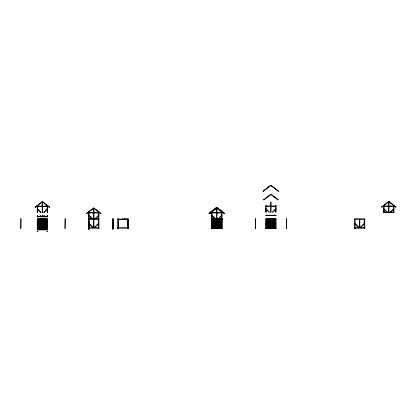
<?xml version="1.0" encoding="UTF-8"?>
<svg xmlns="http://www.w3.org/2000/svg" width="417" height="417" viewBox="0 0 417 417"><rect width="100%" height="100%" fill="white"/><g stroke="black" fill="none" stroke-linecap="round" stroke-linejoin="round"><path stroke-width="0.63" d="M216.605 207.635L216.84 207.332L224.539 213.29M224.32 213.577L224.549 213.275M270.664 185.601L270.899 185.299L278.598 191.257L278.379 191.539M43.071 202.068L42.643 201.609L41.716 202.068M44.207 202.938L44.697 203.319M45.834 204.194L46.323 204.57M47.455 205.445L47.945 205.821M49.081 206.696L49.571 207.077M94.45 208.391L93.517 207.932L93.09 208.391M95.582 209.261L96.072 209.642M97.208 210.517L97.698 210.893M98.834 211.768L99.324 212.144M100.455 213.019L100.945 213.4M217.518 208.391L217.09 207.932L216.157 208.391M218.649 209.261L219.139 209.642M220.275 210.517L220.765 210.893M221.901 211.768L222.391 212.144M223.522 213.019L224.012 213.4M271.576 194.656L270.643 194.197L270.216 194.656M272.708 195.531L273.198 195.907M274.334 196.782L274.824 197.158M275.96 198.033L276.45 198.414M277.581 199.284L278.071 199.665M389.483 201.937L389.056 201.479L388.123 201.937M390.62 202.813L391.11 203.194M392.241 204.064L392.731 204.445M393.867 205.315L394.357 205.696M395.493 206.571L395.983 206.947M47.142 208.938L43.827 212.253L44.265 212.253L47.142 209.376M43.9 226.457L44.765 225.592M46.068 224.289L46.933 223.423M44.014 226.926L44.848 226.092M46.099 224.841L46.933 224.007M95.201 218.576L98.516 215.261M95.639 218.576L98.516 215.698M98.308 223.423L93.976 227.755L93.976 219.196M94.56 227.755L98.308 224.007M218.268 218.576L221.583 215.261M218.706 218.576L221.583 215.698M221.375 223.423L217.043 227.755L217.043 219.196M217.627 227.755L221.375 224.007M275.642 208.839L272.327 212.149L272.765 212.149L275.642 209.277M272.4 226.457L273.271 225.592M274.568 224.289L275.434 223.423M272.52 226.926L273.354 226.092M274.6 224.841L275.434 224.007M364.177 223.423L359.845 227.755L359.845 219.196M360.429 227.755L364.177 224.007M390.234 212.149L393.549 208.839M390.672 212.149L393.549 209.277M42.206 201.687L35.049 207.207L35.236 207.452L37.233 205.909M37.441 205.753L42.185 202.094M93.58 208.01L86.423 213.53L86.611 213.775L88.612 212.232M88.816 212.076L93.564 208.417M209.042 213.29L216.757 207.348M209.11 213.379L216.809 207.421M216.647 208.01L209.49 213.53L209.678 213.775L211.68 212.232M211.883 212.076L216.632 208.417M263.32 191.539L263.091 191.236L270.8 185.299L271.034 185.601M263.101 191.257L270.815 185.315M263.169 191.34L270.868 185.383L278.54 191.325M270.706 194.275L263.549 199.795L263.737 200.04L270.69 194.682M388.613 201.562L381.456 207.077L381.649 207.322L383.645 205.784M383.854 205.623L388.597 201.964M388.597 202.141L389.009 202.141M42.185 202.245L42.602 202.245M265.738 205.962L276.054 205.962M383.645 205.962L393.961 205.962M37.233 206.061L47.554 206.061M265.738 206.582L276.054 206.582M383.645 206.582L393.961 206.582M37.233 206.681L47.554 206.681M93.564 208.568L93.976 208.568M216.632 208.568L217.043 208.568M265.738 208.839L266.046 208.839L266.046 212.149M276.054 208.839L275.746 208.839L275.746 212.149M383.645 208.839L383.953 208.839L383.953 212.149M393.961 208.839L393.653 208.839L393.653 212.149M37.233 208.938L37.546 208.938L37.546 212.253M47.554 208.938L47.241 208.938L47.314 212.503L47.554 205.753L47.142 205.753L47.142 212.253L47.554 212.253M265.738 209.277L266.046 209.277M275.746 209.277L276.054 209.277M383.645 209.277L383.953 209.277M393.653 209.277L393.961 209.277M37.233 209.376L37.546 209.376M47.241 209.376L47.554 209.376M383.645 212.149L388.597 212.175M389.009 212.175L393.961 212.149M88.612 212.383L98.928 212.383M211.68 212.383L221.995 212.383M384.057 212.383L388.597 212.383M389.009 212.383L393.549 212.383M37.295 212.503L37.467 212.243M88.612 213.004L98.928 213.004M211.68 213.004L221.995 213.004M88.586 214.797L88.899 214.797L88.92 218.576M37.295 215.276L37.473 215.537L37.306 215.276M47.314 215.276L47.329 215.537M88.612 215.261L88.92 215.261M98.928 215.261L98.62 215.261L98.62 218.576M211.68 215.261L211.987 215.261L211.987 218.576M221.995 215.261L221.688 215.261L221.688 218.576M266.15 215.412L270.69 215.412M271.102 215.412L275.642 215.412M88.612 215.698L88.92 215.698M98.62 215.698L98.928 215.698M211.68 215.698L211.987 215.698M221.688 215.698L221.995 215.698M37.645 216.418L42.185 216.418M42.602 216.418L47.142 216.418M37.233 216.522L47.554 216.522M37.233 216.83L47.554 216.83M88.612 218.576L93.564 218.576M93.976 218.576L98.928 218.576M89.024 218.779L93.564 218.779M93.976 218.779L98.516 218.779M212.091 218.779L216.632 218.779M217.043 218.779L221.583 218.779M88.644 218.821L88.555 229.136M88.612 218.883L98.928 218.883M211.68 218.883L221.995 218.883M267.672 218.883L265.738 218.883L265.738 228.584L276.054 228.584L276.054 218.883L274.767 218.883M117.688 219.092L128.295 219.092L128.295 228.584L127.383 228.584L127.383 228.172M88.612 219.196L98.928 219.196M211.68 219.196L221.995 219.196M265.738 219.196L267.672 219.196M274.767 219.196L276.054 219.196M354.476 219.196L364.797 219.196M117.98 219.295L128.295 219.295M37.853 219.504L37.233 219.504L37.233 228.172L37.546 228.172M88.612 219.504L89.228 219.504M98.928 219.504L98.308 219.504L98.308 227.755M117.688 219.504L128.295 219.504M211.68 219.504L212.295 219.504L212.295 227.755M221.995 219.504L221.375 219.504L221.375 227.755M265.738 219.504L266.354 219.504M276.054 219.504L275.434 219.504L275.434 227.755M354.476 219.504L355.096 219.504L355.096 227.755M364.797 219.504L364.177 219.504L364.177 227.755M88.644 220.437L88.331 220.437L88.383 229.246L88.899 229.246M37.233 223.835L37.546 223.835L37.546 224.419L37.233 224.419M47.241 223.835L47.554 223.835M88.612 223.835L88.92 223.835L88.92 224.419L88.612 224.419M98.62 223.835L98.928 223.835M211.68 223.835L211.987 223.835L211.987 224.419L211.68 224.419M265.738 223.835L266.046 223.835L266.046 224.419L265.738 224.419M275.746 223.835L276.054 223.835M354.476 223.835L354.789 223.835L354.789 224.419L354.476 224.419M47.241 224.419L47.554 224.419M98.62 224.419L98.928 224.419M275.746 224.419L276.054 224.419M37.233 227.755L37.853 227.755M47.554 227.755L46.933 227.755L46.933 219.504L47.554 219.504L47.554 228.172L47.241 228.172M88.612 227.755L98.928 227.755M117.688 227.755L128.295 227.755M211.68 227.755L221.995 227.755M265.738 227.755L267.672 227.755M274.767 227.755L276.054 227.755M354.476 227.755L364.797 227.755M88.612 228.172L98.928 228.172M117.688 228.172L128.295 228.172M211.68 228.172L221.995 228.172M265.738 228.172L267.672 228.172M274.767 228.172L276.054 228.172M354.476 228.172L364.797 228.172M88.612 228.584L89.228 228.584M88.331 229.105L88.644 229.105M388.993 201.562L396.15 207.077L395.962 207.322L393.961 205.784M389.009 201.964L393.757 205.623M270.821 185.398L278.53 191.34M271.086 194.275L278.243 199.795L278.05 200.04L271.102 194.682M216.772 207.421L224.471 213.379M217.028 208.01L224.184 213.53L223.992 213.775L221.995 212.232M217.043 208.417L221.787 212.076M93.961 208.01L101.117 213.53L100.924 213.775L98.928 212.232M93.976 208.417L98.72 212.076M42.581 201.687L49.738 207.207L49.55 207.452L47.554 205.909M42.602 202.094L47.345 205.753M384.057 208.839L387.372 212.149M384.057 209.277L386.934 212.149M355.096 223.423L359.428 227.755L359.428 219.196M355.096 224.007L358.844 227.755M266.15 208.839L269.465 212.149L269.028 212.149L266.15 209.277M267.224 224.289L268.089 225.159M267.188 224.841L268.022 225.675M212.091 215.261L215.407 218.576M212.091 215.698L214.969 218.576M212.295 223.423L216.632 227.755L216.632 219.196M212.295 224.007L216.048 227.755M89.024 215.261L92.339 218.576M89.024 215.698L91.902 218.576M89.228 223.423L93.564 227.755L93.564 219.196M89.228 224.007L92.981 227.755M37.645 208.938L40.96 212.253L40.522 212.253L37.645 209.376M38.718 224.289L39.589 225.159M38.687 224.841L39.521 225.675M386.992 202.813L386.502 203.194M385.365 204.064L384.875 204.445M383.739 205.315L383.249 205.696M382.118 206.571L381.628 206.947M269.08 195.531L268.59 195.907M267.459 196.782L266.969 197.158M265.832 198.033L265.342 198.414M264.206 199.284L263.716 199.665M216.976 207.635L216.741 207.332L209.032 213.275L209.261 213.577M215.021 209.261L214.531 209.642M213.4 210.517L212.91 210.893M211.773 211.768L211.283 212.144M210.147 213.019L209.657 213.4M91.954 209.261L91.464 209.642M90.333 210.517L89.843 210.893M88.706 211.768L88.216 212.144M87.08 213.019L86.59 213.4M40.579 202.938L40.089 203.319M38.953 204.194L38.463 204.57M37.332 205.445L36.842 205.821M35.706 206.696L35.216 207.077M393.549 212.482L393.549 205.649L393.961 205.649L393.961 212.482L383.645 212.482L383.645 205.623L384.057 205.649L384.057 212.482M389.009 212.482L389.009 201.807L388.597 201.807L388.597 212.482M364.385 219.196L364.385 219.504M364.177 228.172L364.177 228.584L364.797 228.584L364.797 218.883L354.476 218.883L354.476 228.584L355.096 228.584L355.096 228.172M354.888 219.196L354.888 219.504M275.642 215.208L275.642 215.516M275.642 228.584L275.642 218.576L266.15 218.576L266.15 228.584M275.434 228.172L275.434 228.584M275.022 218.576L275.022 228.584M274.959 218.576L274.959 228.584M273.656 218.576L273.656 228.584M273.594 218.576L273.594 228.584M272.973 218.576L272.973 228.584M272.911 218.576L272.911 228.584M272.291 218.576L272.291 228.584M272.228 218.576L272.228 228.584M271.608 218.576L271.545 228.584M270.862 218.576L270.925 228.584M270.242 218.576L270.242 228.584M270.18 218.576L270.18 228.584M269.564 218.576L269.564 228.584M269.497 218.576L269.497 228.584M268.882 218.576L268.882 228.584M268.814 218.576L268.814 228.584M268.199 218.576L268.199 228.584M268.131 218.576L268.131 228.584M267.516 218.576L267.516 228.584M267.448 218.576L267.448 228.584M266.833 218.576L266.771 228.584M266.354 228.172L266.354 228.584M266.15 215.208L266.15 215.516M221.995 228.584L221.995 212.076L221.583 212.076L221.583 228.584M221.375 228.172L221.375 228.584M220.963 218.576L220.901 228.584M220.28 218.576L220.218 228.584M219.597 218.576L219.597 228.584M219.535 218.576L219.535 228.584M218.915 218.576L218.915 228.584M218.852 218.576L218.852 228.584M218.232 218.576L218.232 228.584M218.169 218.576L218.169 228.584M217.549 218.576L217.549 228.584M217.486 218.576L217.486 228.584M217.043 218.883L217.043 208.255L216.632 208.255L216.632 218.883M216.866 218.576L216.866 228.584M216.804 218.576L216.804 228.584M216.121 218.576L216.183 228.584M215.438 218.576L215.5 228.584M214.823 218.576L214.823 228.584M214.755 218.576L214.755 228.584M214.14 218.576L214.14 228.584M214.072 218.576L214.072 228.584M213.457 218.576L213.457 228.584M213.389 218.576L213.389 228.584M212.774 218.576L212.774 228.584M212.706 218.576L212.706 228.584M212.295 228.172L212.295 228.584M212.091 228.584L212.091 212.076L211.68 212.076L211.68 228.584M128.003 228.584L128.003 218.68L127.383 218.68L127.383 219.092M127.675 228.172L127.675 228.584M127.383 219.504L127.383 227.755M126.231 219.092L126.231 218.68L125.819 218.68L125.819 219.092M124.631 219.092L124.631 218.68L124.214 218.68L124.214 219.092M123.036 219.295L123.051 218.68L122.64 218.68L122.64 219.092M118.595 219.504L118.595 227.755M118.595 228.172L118.595 228.584L117.688 228.584L117.688 218.68L118.303 218.68L118.303 219.092M118.303 219.504L118.303 227.755M118.303 228.172L118.303 228.584M117.98 228.172L117.98 228.584M98.62 219.504L98.62 228.172M98.516 218.883L98.516 212.076L98.928 212.076L98.928 228.584L98.308 228.584L98.308 228.172M98.516 219.196L98.516 219.504M93.976 218.883L93.976 208.255L93.564 208.255L93.564 218.883M89.228 218.821L89.228 229.136L88.461 229.136L88.493 218.821M89.024 218.883L89.024 212.076L88.612 212.076L88.586 229.246M89.024 219.196L89.024 219.504M89.082 220.885L89.082 229.136M47.481 212.243L47.481 212.503M47.481 215.276L47.481 215.537M47.329 212.243L47.329 212.503M47.142 216.209L47.142 216.522M47.142 216.83L47.554 217.142L47.554 216.209L42.602 216.209L42.602 216.522M46.522 218.576L46.459 228.584M45.776 218.576L45.776 228.584M45.156 218.576L45.156 228.584M45.093 218.576L45.093 228.584M44.473 218.576L44.473 228.584M44.41 218.576L44.41 228.584M44.129 212.243L44.129 212.503L43.957 212.243M43.79 218.576L43.79 228.584M43.728 218.576L43.728 228.584M43.107 218.576L43.107 228.584M43.045 218.576L43.045 228.584M42.477 212.55L42.477 212.811L42.31 212.55M42.425 218.576L42.425 228.584M42.362 218.576L42.362 228.584M42.185 216.522L42.185 216.209L37.233 216.209L37.233 217.142L37.645 216.83M41.742 218.576L41.742 228.584M41.059 218.576L41.059 228.584M40.84 212.243L40.657 212.503L40.673 212.243M40.376 218.576L40.376 228.584M40.313 218.576L40.313 228.584M39.693 218.576L39.693 228.584M39.631 218.576L39.631 228.584M39.01 218.576L39.01 228.584M38.948 218.576L38.948 228.584M38.328 218.576L38.328 228.584M38.265 218.576L38.265 228.584M37.645 216.209L37.645 216.522M37.295 212.243L37.306 212.503M271.102 194.52L270.69 194.833L271.102 194.52M42.602 201.932L42.185 201.932L42.185 212.561L42.602 212.561L42.602 201.932M271.102 202.141L270.69 202.141L270.69 212.462L271.102 212.462L271.102 202.141M266.15 205.649L265.738 205.649L265.738 212.149L266.15 212.149L266.15 205.649M276.054 205.649L275.642 205.649L275.642 212.149L276.054 212.149L276.054 205.649M37.645 205.753L37.233 205.753L37.233 212.253L37.645 212.253L37.645 205.753M270.69 215.208L265.738 215.208L265.738 215.516L270.69 215.516L270.69 215.208M276.054 215.208L271.102 215.208L271.102 215.516L276.054 215.516L276.054 215.208M40.84 215.276L40.673 215.537L40.83 215.276M44.129 215.276L43.957 215.537L44.129 215.276M42.477 215.584L42.31 215.85L42.477 215.584M20.954 218.576L20.85 228.584L20.954 218.576M47.142 218.576L37.645 218.576L37.645 228.584L47.142 228.584L47.142 218.576M65.141 218.576L65.036 228.584L65.141 218.576M222.099 218.576L211.575 218.576L211.575 228.584L222.099 228.584L222.099 218.576M255.725 218.576L255.621 228.584L255.725 218.576M286.703 218.576L286.599 228.584L286.703 218.576M112.918 218.821L112.507 218.821L112.507 229.136L112.918 229.136L112.918 218.821M113.231 218.821L113.012 229.136L113.231 218.821M47.554 229.543L37.233 229.543L37.233 229.955L47.554 229.955L47.554 229.543M37.853 231.289L37.233 231.289L37.233 231.701L37.853 231.701L37.853 231.289M47.554 231.289L46.933 231.289L46.933 231.701L47.554 231.701L47.554 231.289M274.339 228.584L274.339 218.576L274.277 228.584"/></g></svg>
